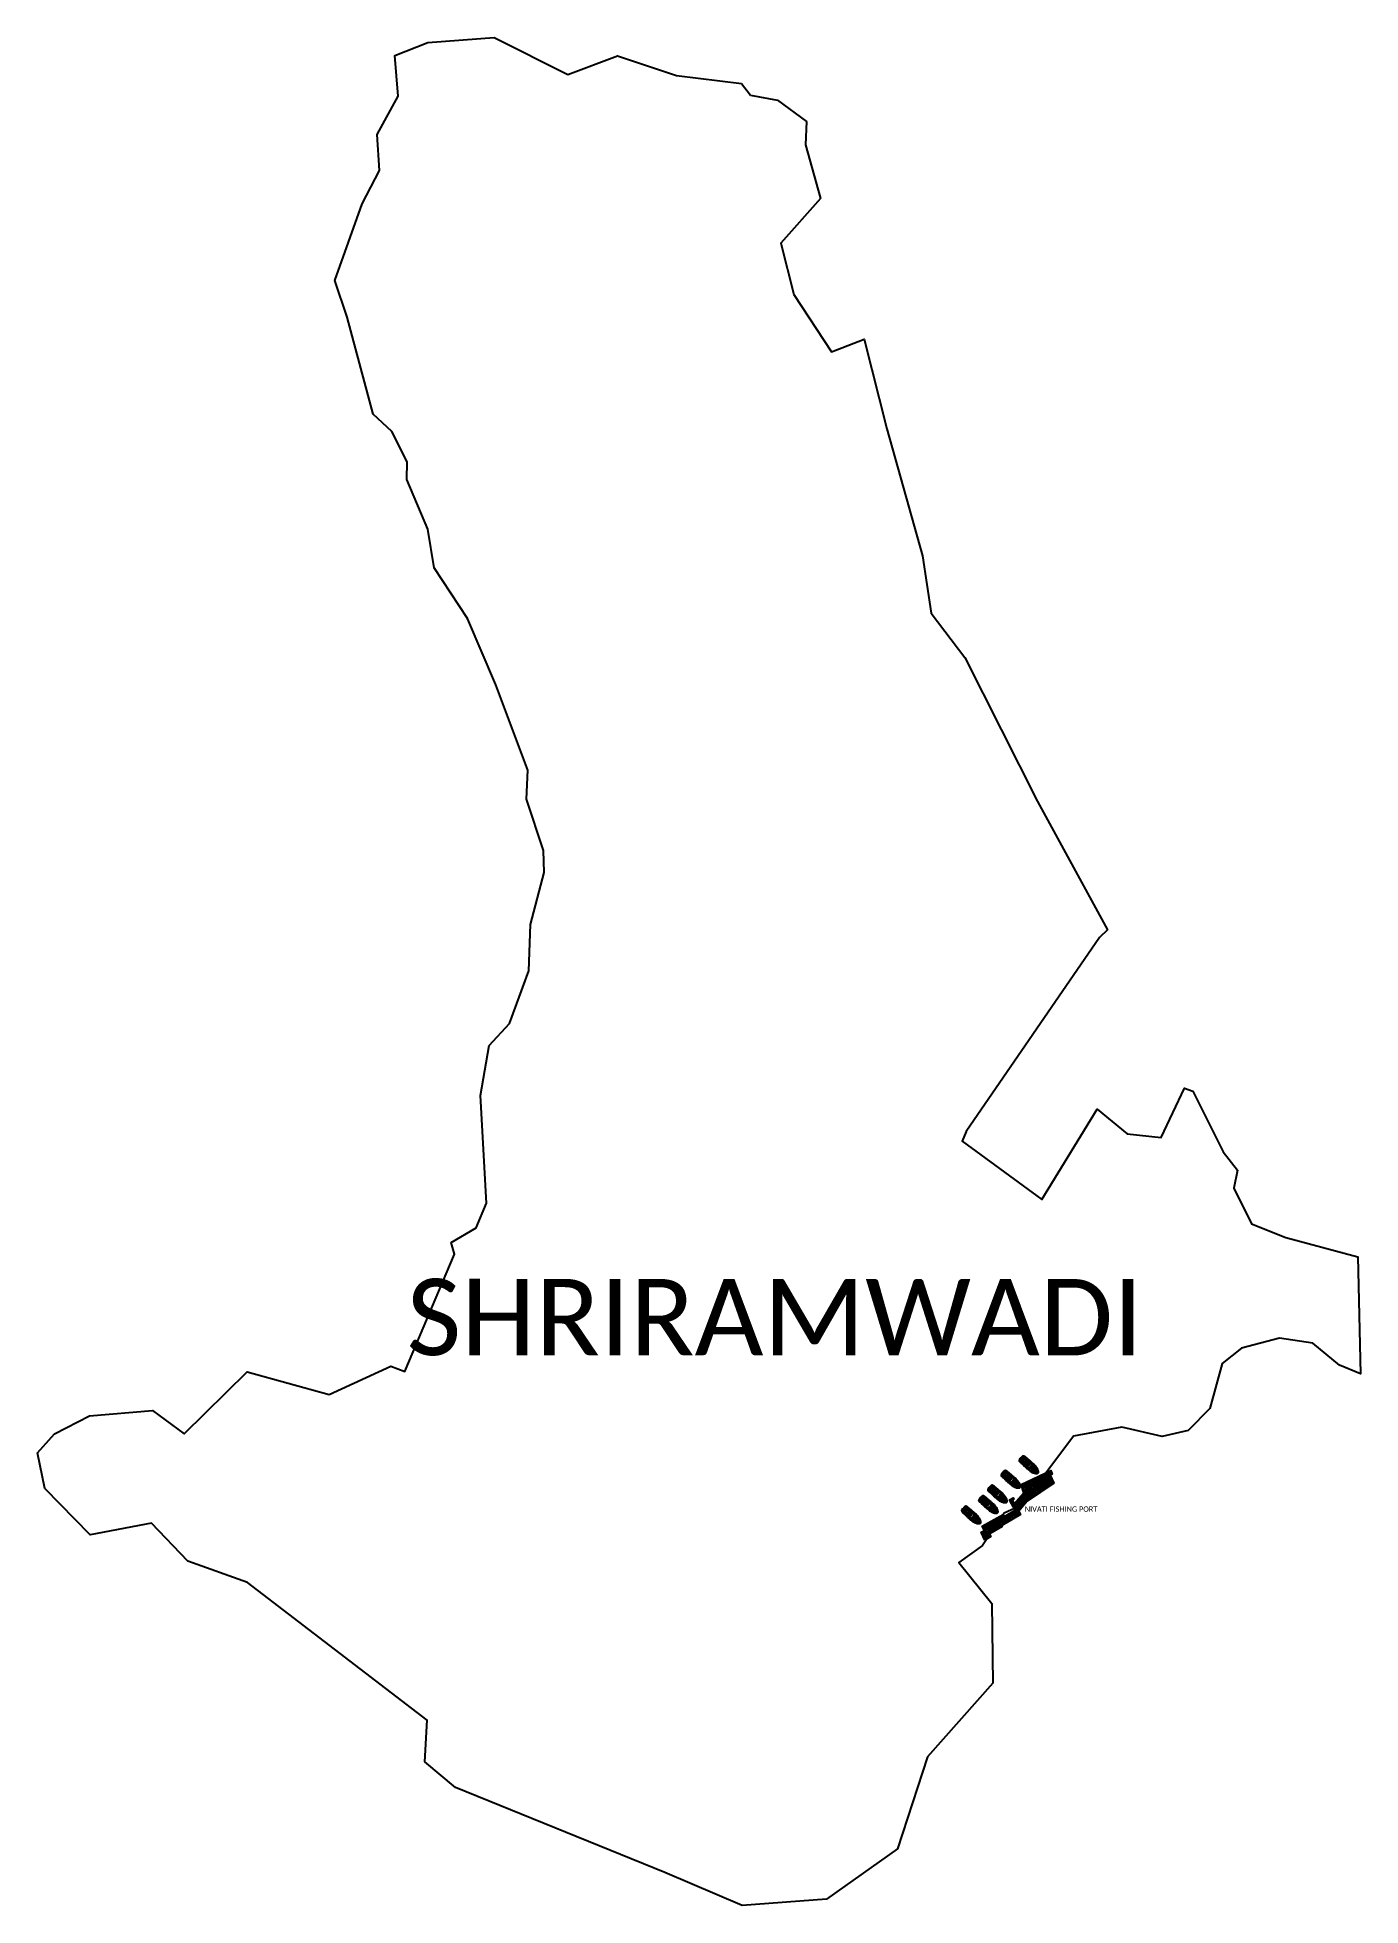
# Model space of a CAD drawing. Header units: metres. Extents: x 341425 to 343917, y 1761979 to 1765495.
import ezdxf

# ---------------------------------------------------------------- set-up
doc = ezdxf.new("R2010")
doc.units = ezdxf.units.M
for name, color, linetype in [('BOAT', 30, 'Continuous'), ('PORT', 5, 'Continuous'), ('PORT TEXT', 7, 'Continuous'), ('village', 3, 'Continuous'), ('VILLAGE NAME', 250, 'Continuous')]:
    doc.layers.add(name, color=color, linetype=linetype)
doc.styles.get("Standard").update_dxf_attribs({"font": 'calibri.ttf'})

# ---------------------------------------------------------------- blocks, each defined once
blk = doc.blocks.new('3')
for p, q in [((15259, 11285), (14484, 11285)), ((15259, 11192), (14484, 11192)), ((14615, 10476), (15123, 10528)), ((14686, 10050), (15190, 10197)), ((15968, 14277), (15461, 14277)), ((15968, 14767), (15462, 14767)), ((15968, 15258), (15484, 15258)), ((15968, 15258), (16453, 15258)), ((15968, 14767), (16474, 14767)), ((15968, 14277), (16475, 14277)), ((16111, 11240), (16111, 11048)), ((16111, 11048), (16516, 11165)), ((16111, 11048), (16509, 11048)), ((16707, 11116), (16547, 11058)), ((16716, 11090), (16575, 11038)), ((16600, 11048), (16882, 11048)), ((16709, 10005), (16709, 10459)), ((16767, 11090), (16913, 11037)), ((16776, 11116), (16940, 11056)), ((16949, 11180), (17451, 11048)), ((16973, 11048), (17451, 11048)), ((14565, 8385), (15056, 8357)), ((14685, 6707), (14679, 6695)), ((14966, 7645), (15271, 8006)), ((15658, 7614), (15968, 7614)), ((15665, 7521), (15968, 7521)), ((16200, 7614), (15968, 7614)), ((16200, 7521), (15968, 7521)), ((16160, 9828), (17451, 9828)), ((16498, 9195), (16786, 9687)), ((16554, 7976), (16809, 7478)), ((16732, 9000), (17261, 9307)), ((16782, 8178), (17280, 7902)), ((16846, 8619), (17397, 8623)), ((17251, 6707), (17257, 6695))]:
    blk.add_line(p, q)
for points in [[(15968, 6127, -0.0173595), (14838, 6154, -0.1263403), (14305, 6306, -0.1728985), (14037, 6993, -0.0138842), (14014, 7606, -0.008973), (13973, 8482, -0.01509), (13946, 9483, 0.0022446), (13935, 11027, -0.0033421), (13932, 12742, -0.0169845), (13966, 13889, -0.0245459), (14062, 14750, -0.0679415), (14312, 15833, -0.0339485), (14615, 16539, -0.0220014), (14950, 17169, -0.0428716), (15373, 17727, -0.0595144), (15677, 17994, -0.0463644), (15850, 18096, -0.104882), (15968, 18127, -0.104882)], [(14099, 8543, 0.0064247), (14087, 9488, 0.0022175), (14076, 11029, -0.003368), (14066, 12757, -0.0246325), (14085, 13845, -0.0150373), (14174, 14559, -0.0254387), (14242, 14955, -0.0138434), (14434, 15768, -0.0402664), (14734, 16491, -0.0167294), (15107, 17121, -0.0297388), (15584, 17694, 0.0152497), (15841, 17933, -0.1323888), (15895, 17967, -0.0284417), (15920, 17975, -0.0284417)], [(14113, 8543, 0.0064236), (14100, 9488, 0.0022173), (14090, 11029, -0.0033685), (14080, 12757, -0.0246334), (14099, 13844, -0.0150384), (14188, 14557, -0.0254613), (14256, 14952, -0.0138393), (14448, 15764, -0.0402377), (14746, 16485, -0.0167146), (15118, 17113, -0.0296929), (15593, 17684, 0.0152343), (15851, 17923, -0.1340359), (15900, 17954, -0.0248791), (15920, 17960, -0.0248791)], [(14259, 13906), (14240, 13499), (14230, 13027), (14235, 12258), (14235, 11203), (14254, 9510, -0.0026015), (14274, 8591, 0.004411), (14291, 7810, 0.0130085), (14327, 7273, 0.1133962), (14429, 6986, 0.1460048), (14570, 6865, 1.5952193)], [(14273, 13905), (14254, 13498), (14244, 13027), (14249, 12258), (14249, 11203), (14268, 9511, -0.0026013), (14288, 8592, 0.0044108), (14305, 7810, 0.0130029), (14341, 7275, 0.1133374), (14441, 6994, 0.1448206), (14573, 6879, 0.1389874)], [(14287, 13905), (14267, 13498), (14258, 13027), (14263, 12258), (14263, 11203), (14282, 9511, -0.0026011), (14302, 8592, 0.0044105), (14319, 7811, 0.0129972), (14355, 7276, 0.1132762), (14453, 7001, 0.142458), (14576, 6893, 0.142458)], [(14259, 13906, -0.0315957), (14324, 14539, -0.0049282), (14403, 14955, -0.0284396), (14598, 15666, -0.0428747), (14892, 16347, -0.0353475), (15257, 16991, -0.0240925), (15665, 17545, -0.0798371), (15920, 17811)], [(14273, 13906, -0.031592), (14338, 14536, -0.0049261), (14416, 14952, -0.0284363), (14611, 15661, -0.0428955), (14905, 16341, -0.0353632), (15268, 16984, -0.0241114), (15676, 17537, -0.0776575), (15920, 17794, -0.0776575)], [(14314, 13903), (14295, 13497), (14285, 13026), (14290, 12259), (14290, 11203), (14310, 9511, -0.0026006), (14330, 8592, 0.0044099), (14346, 7812, 0.002867), (14352, 7694, 0.002867)], [(14287, 13905, -0.0315883), (14351, 14534, -0.004924), (14430, 14949, -0.0284329), (14624, 15657, -0.0429166), (14917, 16334, -0.0353794), (15280, 16976, -0.0241302), (15687, 17529, -0.075408), (15920, 17776, -0.075408)], [(14314, 13904, -0.0315809), (14379, 14529, -0.0049198), (14457, 14944, -0.0284262), (14650, 15648, -0.0429591), (14942, 16322, -0.0354114), (15303, 16961, -0.0288289), (15644, 17425, -0.0923361), (15920, 17647, -0.0803279)], [(15703, 7337), (15453, 7337, -0.2027224), (14593, 7704, -0.1787681), (14419, 8123, 0.0100277), (14401, 8982, -0.0053564), (14389, 10399, -0.0166054), (14407, 11545, 0.0189213), (14421, 12735, -0.9258732), (14467, 12742, -0.0412022), (14487, 12530, -0.0244615), (14489, 11848, 0.0128878), (14496, 10534, -0.0193586), (14481, 9766, 0.0023754), (14464, 8876, -0.0063862), (14468, 8310, -0.0136557), (14465, 8083, -0.8627057), (14422, 8078, 0.6480891)], [(14436, 8081, -0.0164878), (14433, 8123, 0.0100227), (14415, 8982, -0.0053564), (14403, 10399, -0.0166073), (14421, 11545, 0.0189212), (14435, 12735, 0.0114302), (14435, 12736, -0.9132826), (14454, 12739, -0.0411744), (14474, 12530, -0.0244777), (14475, 11849, 0.0128888), (14483, 10534, -0.0193623), (14468, 9766, 0.0023766), (14450, 8876, -0.0063905), (14454, 8310, -0.0136639), (14452, 8084, 0.0007008), (14452, 8084, -0.8199757), (14436, 8081, -0.8199757)], [(15968, 11837, 0.0336875), (15117, 11708, 0.0518794), (14484, 11431, 1.92312)], [(15968, 13072, 0.0964027), (15128, 12858, 0.0405382), (14488, 12513, 1.92312)], [(15309, 13138), (15309, 13746, 0.4830629), (14927, 13449, 0.5002399), (15309, 13138, 0.4184236)], [(15510, 16937), (15621, 16929, 0.3822208), (15724, 16994), (15807, 17415, 0.7865441), (15746, 17463), (15428, 17125, 0.616464), (15510, 16937, 3.8449075)], [(15890, 11827), (15890, 11428, 0.4629247), (16111, 11240), (16433, 11260)], [(15890, 11428), (15890, 11255, 0.5457371), (16111, 11112, 0.2829046)], [(15890, 11255), (15890, 11192, 0.5168392), (16111, 11048, 0.2829046)], [(15968, 6127, 0.0173595), (17099, 6154, 0.1263403), (17632, 6306, 0.1728985), (17899, 6993, 0.0138842), (17922, 7606, 0.008973), (17963, 8482, 0.01509), (17990, 9483, -0.0022446), (18001, 11027, 0.0033421), (18004, 12742, 0.0169845), (17970, 13889, 0.0245459), (17874, 14750, 0.0679415), (17624, 15833, 0.0339485), (17321, 16539, 0.0220014), (16986, 17169, 0.0428716), (16563, 17727, 0.0595144), (16259, 17994, 0.0463644), (16086, 18096, 0.104882), (15968, 18127, 0.104882)], [(15968, 13072, -0.0964027), (16808, 12858, -0.0405382), (17448, 12513, -1.92312)], [(15968, 11837, -0.0336875), (16819, 11708, -0.0518794), (17452, 11431, -1.92312)], [(16029, 9960, -0.1640086), (15991, 10360, -0.4075591), (16120, 10414, 0.2046602), (16640, 10437, -0.2865695), (16778, 10441, 0.1987589), (17315, 10404, -0.4514797), (17447, 10380, -1.4639709)], [(16017, 9822, -0.2912689), (16031, 9962, -0.2998669), (16120, 9974, 0.2734776), (16640, 9983, -0.2865695), (16778, 9987, 0.1987589), (17315, 9951, -0.4514797), (17447, 9926, -1.4639709)], [(17837, 8543, -0.0064247), (17850, 9488, -0.0022175), (17860, 11029, 0.003368), (17870, 12757, 0.0246325), (17851, 13845, 0.0150373), (17762, 14559, 0.0254387), (17694, 14955, 0.0138434), (17502, 15768, 0.0402664), (17202, 16491, 0.0167294), (16829, 17121, 0.0297388), (16352, 17694, -0.0152497), (16095, 17933, 0.1323888), (16041, 17967, 0.0284417), (16016, 17975, 0.0284417)], [(17823, 8543, -0.0064236), (17836, 9488, -0.0022173), (17846, 11029, 0.0033685), (17856, 12757, 0.0246334), (17837, 13844, 0.0150384), (17748, 14557, 0.0254613), (17680, 14952, 0.0138393), (17489, 15764, 0.0402377), (17190, 16485, 0.0167146), (16818, 17113, 0.0296929), (16343, 17684, -0.0152343), (16085, 17923, 0.1340359), (16037, 17954, 0.0248791), (16016, 17960, 0.0248791)], [(17677, 13906, 0.0315957), (17612, 14539, 0.0049282), (17534, 14955, 0.0284396), (17338, 15666, 0.0428747), (17044, 16347, 0.0353475), (16679, 16991, 0.0240925), (16271, 17545, 0.0798371), (16016, 17811)], [(17663, 13906, 0.031592), (17598, 14536, 0.0049261), (17520, 14952, 0.0284363), (17325, 15661, 0.0428955), (17032, 16341, 0.0353632), (16668, 16984, 0.0241114), (16260, 17537, 0.0776575), (16016, 17794, 0.0776575)], [(17649, 13905, 0.0315883), (17585, 14534, 0.004924), (17507, 14949, 0.0284329), (17312, 15657, 0.0429166), (17019, 16334, 0.0353794), (16656, 16976, 0.0241302), (16249, 17529, 0.075408), (16016, 17776, 0.075408)], [(17622, 13904, 0.0315809), (17558, 14529, 0.0049198), (17480, 14944, 0.0284262), (17286, 15648, 0.0429591), (16995, 16322, 0.0354114), (16633, 16961, 0.0288289), (16292, 17425, 0.0923361), (16016, 17647, 0.0803279)], [(16426, 16937), (16315, 16929, -0.3822208), (16212, 16994), (16129, 17415, -0.7865441), (16190, 17463), (16508, 17125, -0.616464), (16426, 16937, -3.8449075)], [(16209, 7337), (16484, 7337, 0.2027224), (17343, 7704, 0.1787681), (17517, 8123, -0.0100277), (17535, 8982, 0.0053564), (17547, 10399, 0.0166054), (17529, 11545, -0.0189213), (17515, 12735, 0.9258732), (17469, 12742, 0.0412022), (17449, 12530, 0.0244615), (17448, 11848, -0.0128878), (17440, 10534, 0.0193586), (17455, 9766, -0.0023754), (17473, 8876, 0.0063862), (17468, 8310, 0.0136557), (17471, 8083, 0.8627057), (17514, 8078, -0.6480891)], [(16627, 13138), (16627, 13746, -0.4830629), (17009, 13449, -0.5002399), (16627, 13138, -0.4184236)], [(17649, 13905), (17669, 13498), (17679, 13027), (17674, 12258), (17674, 11203), (17654, 9511, 0.0026011), (17634, 8592, -0.0044105), (17618, 7811, -0.0129972), (17581, 7276, -0.1132762), (17484, 7001, -0.142458), (17360, 6893, -0.142458)], [(17663, 13905), (17683, 13498), (17692, 13027), (17687, 12258), (17687, 11203), (17668, 9511, 0.0026013), (17648, 8592, -0.0044108), (17631, 7810, -0.0130029), (17595, 7275, -0.1133374), (17495, 6994, -0.1448206), (17363, 6879, -0.1389874)], [(17677, 13906), (17696, 13499), (17706, 13027), (17701, 12258), (17701, 11203), (17682, 9510, 0.0026015), (17662, 8591, -0.004411), (17645, 7810, -0.0130085), (17609, 7273, -0.1133962), (17507, 6986, -0.1460048), (17366, 6865, -1.5952193)], [(17500, 8081, 0.0164878), (17503, 8123, -0.0100227), (17522, 8982, 0.0053564), (17533, 10399, 0.0166073), (17516, 11545, -0.0189212), (17501, 12735, -0.0114302), (17501, 12736, 0.9132826), (17482, 12739, 0.0411744), (17463, 12530, 0.0244777), (17461, 11849, -0.0128888), (17454, 10534, 0.0193623), (17469, 9766, -0.0023766), (17486, 8876, 0.0063905), (17482, 8310, 0.0136639), (17485, 8084, -0.0007008), (17485, 8084, 0.8199757), (17500, 8081, 0.8199757)], [(17622, 13903), (17641, 13497), (17651, 13026), (17646, 12259), (17646, 11203), (17627, 9511, 0.0026006), (17606, 8592, -0.0044099), (17590, 7812, -0.002867), (17584, 7694, -0.002867)], [(14623, 6459, -0.1643933), (14408, 6486, -0.1886842), (14159, 6722, -0.1075801), (14019, 7335)], [(14099, 8543, -0.0029416), (14109, 7856, 0.0020134), (14118, 7419, 0.1304424), (14196, 7108, 0.261246), (14560, 6796, 0.2091974)], [(14113, 8543, -0.0029414), (14123, 7857, 0.0020144), (14132, 7419, 0.1309924), (14209, 7113, 0.2618322), (14563, 6810, 0.2618322)], [(15148, 7123, -0.0433335), (14832, 7204, -0.18333), (14416, 7523, -0.1239848), (14329, 7900, 0.0153773), (14309, 8173)], [(15145, 7110, -0.043195), (14828, 7191, -0.1834147), (14404, 7516, -0.0945114), (14319, 7806)], [(16017, 9822), (15456, 9822, 0.1583223), (15267, 9218, -0.4176758), (15128, 9062), (14467, 9062)], [(14478, 9640), (15066, 9640, -0.4060884), (15274, 9347)], [(16209, 7337), (16201, 7447), (16199, 7780, -0.4480431), (16355, 7939, 0.0255607), (16524, 7967, 0.1567601), (16694, 8068, 0.1442879), (16785, 8185, 0.0794269), (16845, 8458, 0.0541789), (16830, 8771, 0.127294), (16729, 9003, -0.0251947), (16615, 9133, 0.1126559), (16496, 9195, 0.0616523), (16330, 9221, -0.2222783), (16204, 9276, -0.0491085), (16118, 9377, -0.0999703), (16052, 9503, -0.0459923), (16023, 9712), (16017, 9822)], [(16789, 7123, 0.0433335), (17104, 7204, 0.18333), (17520, 7523, 0.1239848), (17607, 7900, -0.0153773), (17627, 8173)], [(16792, 7110, 0.043195), (17108, 7191, 0.1834147), (17532, 7516, 0.0945114), (17617, 7806)], [(17313, 6459, 0.1643933), (17529, 6486, 0.1886842), (17777, 6722, 0.1075801), (17917, 7335)], [(17823, 8543, 0.0029414), (17813, 7857, -0.0020144), (17804, 7419, -0.1309924), (17728, 7113, -0.2618322), (17373, 6810, -0.2618322)], [(17837, 8543, 0.0029416), (17827, 7856, -0.0020134), (17818, 7419, -0.1304424), (17740, 7108, -0.261246), (17376, 6796, -0.2091974)]]:
    blk.add_lwpolyline(points, format="xyb")
for points in [[(14061, 13154), (14037, 13154), (14037, 12891), (14063, 12891)], [(14076, 12891), (14095, 12891), (14095, 13154), (14075, 13154)], [(14515, 11449), (14515, 11377), (15160, 11377), (15160, 11717)], [(15890, 11192), (15259, 11192), (15259, 11737)], [(15890, 11285), (15259, 11285)], [(15920, 17243), (15920, 18087)], [(15920, 18087), (15920, 17236)], [(16016, 18087), (16016, 17236)], [(16016, 17243), (16016, 18087)], [(17067, 11264), (17452, 11259)], [(17860, 12891), (17842, 12891), (17842, 13154), (17862, 13154)], [(17875, 13154), (17899, 13154), (17899, 12891), (17874, 12891)], [(14086, 9609), (14068, 9609), (14068, 9357), (14090, 9357)], [(14111, 7762), (14086, 7762), (14086, 7507), (14116, 7507)], [(14104, 9357), (14117, 9357), (14117, 9609), (14100, 9609)], [(14130, 7507), (14139, 7507), (14139, 7762), (14125, 7762)], [(17806, 7507), (17797, 7507), (17797, 7762), (17812, 7762)], [(17833, 9357), (17819, 9357), (17819, 9609), (17836, 9609)], [(17825, 7762), (17850, 7762), (17850, 7507), (17820, 7507)], [(17850, 9609), (17868, 9609), (17868, 9357), (17846, 9357)]]:
    blk.add_lwpolyline(points)
for points in [[(15282, 13161), (15282, 13724, 0.460147), (14955, 13448, 0.4770604)], [(15512, 16972), (15626, 16964, 0.3830689), (15690, 17002), (15774, 17428, 0.8536356), (15769, 17437), (15454, 17102, 0.6135269)], [(16424, 16972), (16311, 16964, -0.3830689), (16246, 17002), (16162, 17428, -0.8536356), (16167, 17437), (16482, 17102, -0.6135269)], [(16654, 13161), (16654, 13724, -0.460147), (16981, 13448, -0.4770604)], [(16942, 9799, 0.9177055), (16944, 9656, -0.209704), (17282, 9330, 0.850912), (17403, 9348), (17403, 9679, 0.435659), (17310, 9777)]]:
    blk.add_lwpolyline(points, format="xyb", close=True)
for points in [[(14753, 9417), (14668, 9620), (14885, 9592)], [(14753, 9310), (14668, 9108), (14885, 9136)], [(15542, 6884), (15602, 7202), (15175, 7247), (15104, 6927)], [(15531, 6898), (15586, 7190), (15186, 7232), (15121, 6939)], [(15751, 6190), (15751, 6747), (16185, 6747), (16185, 6190)], [(16394, 6884), (16334, 7202), (16761, 7247), (16832, 6927)], [(16405, 6898), (16351, 7190), (16751, 7232), (16815, 6939)]]:
    blk.add_lwpolyline(points, close=True)
for centre, radius in [((15572, 17779), 56.4), ((15968, 16104), 341), ((15968, 16104), 341), ((15968, 16104), 314), ((15968, 16104), 314), ((15730, 17935), 62.8), ((15955, 17042), 139), ((15874, 13634), 55), ((15982, 17042), 139), ((16063, 13634), 55), ((16206, 17935), 62.8), ((16365, 17779), 56.4), ((14772, 6883), 196), ((14772, 6883), 182), ((14851, 9364), 29.4), ((16957, 9728), 54.8), ((17164, 6883), 196), ((17164, 6883), 182), ((17179, 9578), 35.5), ((17302, 9689), 54.8), ((17339, 9377), 54.8)]:
    blk.add_circle(centre, radius)
for centre, radius, start, end in [((14070, 12461), 42.7, 95.030101, 265.129218), ((14085, 13775), 42.7, 91.319562, 261.726148), ((14070, 12461), 42.7, 283.789395, 76.369925), ((14085, 13775), 42.7, 280.385039, 72.660671), ((14404, 15632), 42.7, 81.615848, 249.711519), ((14404, 15632), 42.7, 268.346577, 62.98079), ((15081, 17062), 42.7, 70.230426, 225.372477), ((15081, 17062), 42.7, 244.010243, 51.59266), ((15568, 15839), 36.3, 29.194606, 175.662347), ((15956, 16061), 410, 209.939229, 271.740348), ((19250, 16002), 3624, 163.327383, 178.398193), ((15916, 13389), 521, 84.273519, 120.875859), ((15910, 13368), 414, 81.288457, 129.038211), ((15910, 13368), 386, 81.288457, 132.495579), ((15955, 17042), 204, 99.883974, 72.333528), ((15982, 17042), 204, 107.666472, 80.116026), ((15968, 18020), 82.1, 53.907357, 126.092643), ((15968, 18020), 82.1, 53.907357, 126.092643), ((16027, 13368), 414, 50.961789, 98.711543), ((15981, 16061), 410, 268.259652, 330.060771), ((16020, 13389), 521, 59.124141, 95.726481), ((16027, 13368), 386, 47.504421, 98.711543), ((16458, 10167), 404, 143.200021, 207.404179), ((12687, 16002), 3624, 1.601807, 16.672617), ((16368, 15839), 36.3, 4.337653, 150.805394), ((16746, 11816), 638, 240.624974, 253.975988), ((16746, 11816), 638, 259.949112, 264.189023), ((16902, 11220), 223, 176.115439, 176.384749), ((16902, 11220), 223, 185.602521, 211.595384), ((16742, 11222), 62.3, 10.802299, 169.147864), ((16741, 11103), 29.9, 180, 0), ((16581, 11220), 223, 328.404616, 356.044702), ((16746, 11816), 638, 274.90249, 281.24181), ((16581, 11220), 223, 3.615251, 3.884561), ((16856, 17062), 42.7, 128.40734, 295.989757), ((16856, 17062), 42.7, 314.627523, 109.769574), ((16746, 11816), 638, 285.434198, 300.190005), ((16960, 10167), 404, 326.624449, 34.771942), ((17533, 15632), 42.7, 117.01921, 271.653423), ((17533, 15632), 42.7, 290.288481, 98.384152), ((17852, 13775), 42.7, 107.339329, 259.614961), ((17857, 11177), 42.7, 101.222005, 257.471133), ((17866, 12461), 42.7, 103.630075, 256.210605), ((17852, 13775), 42.7, 278.273852, 88.680438), ((17857, 11177), 42.7, 276.095335, 82.597802), ((17866, 12461), 42.7, 274.870782, 84.969899), ((15190, 6739), 633, 165.995667, 206.331282), ((14111, 9364), 562, 327.468559, 29.356036), ((15233, 6626), 633, 172.125378, 195.357911), ((14772, 6883), 238, 225.772587, 10.674187), ((14772, 6883), 210, 243.724304, 10.674187), ((18206, 8564), 2009, 160.899518, 198.3721), ((17164, 6883), 238, 169.325813, 314.227413), ((17164, 6883), 210, 169.325813, 296.275696), ((16746, 6739), 633, 333.668718, 14.004333), ((16703, 6626), 633, 344.642089, 7.874622)]:
    blk.add_arc(centre, radius, start, end)
for start_param, end_param in [(0.8300122, 1.5768462), (4.712389, 5.2323421)]:
    blk.add_ellipse((16750, 11264), major_axis=(0, 745), ratio=0.4253193, start_param=start_param, end_param=end_param)
for centre, major_axis, ratio in [((16741, 11103), (254, 0), 0.5330921), ((15045, 9368), (9, 195), 0.7581166)]:
    blk.add_ellipse(centre, major_axis=major_axis, ratio=ratio)
for points in [[(15046, 11077), (15099, 11081), (15166, 11095), (15162, 11159), (15052, 11172), (14839, 11120), (14632, 10955), (14528, 10686), (14498, 10423), (14541, 10108), (14677, 9833), (14836, 9713), (15089, 9658), (15202, 9664), (15248, 9693), (15224, 9747), (15165, 9753), (14962, 9778), (14826, 9849), (14723, 9975), (14661, 10121), (14625, 10316), (14616, 10504), (14645, 10676), (14703, 10848), (14826, 10978), (14985, 11065), (15046, 11077)], [(15242, 9728), (15284, 9784), (15301, 9859), (15256, 9987), (15219, 10089), (15176, 10257), (15125, 10513), (15113, 10650), (15108, 10792), (15116, 10904), (15133, 11003), (15134, 11082)], [(16209, 7337), (16522, 7376), (16865, 7508), (17113, 7684), (17315, 7972), (17390, 8261), (17396, 8665), (17355, 9089), (17199, 9393), (16901, 9625), (16608, 9762), (16270, 9827), (16017, 9822)], [(15136, 8973), (15186, 8923), (15176, 8825), (15107, 8721), (15061, 8595), (15050, 8401), (15082, 8264), (15183, 8106), (15276, 8002), (15438, 7944), (15553, 7941), (15632, 7930), (15661, 7872), (15664, 7739), (15672, 7484), (15681, 7356), (15539, 7346), (15273, 7387), (15079, 7462), (14874, 7581), (14702, 7758), (14590, 7948), (14518, 8142), (14475, 8343), (14471, 8559), (14511, 8775), (14572, 8883), (14659, 8974), (14821, 9056), (14930, 9062), (15065, 9062), (15139, 9040), (15136, 8973), (15072, 8963), (14926, 8967), (14800, 8947), (14687, 8877), (14611, 8786), (14574, 8652), (14564, 8398), (14608, 8189), (14676, 8002), (14755, 7851), (14833, 7757), (14949, 7656), (15107, 7567), (15233, 7520), (15384, 7487), (15510, 7473), (15599, 7466), (15666, 7458), (15685, 7420)], [(14949, 6725), (14889, 6660), (14751, 6592), (14670, 6567), (14631, 6512), (14623, 6459)], [(15968, 6876), (15852, 6882), (15776, 6899), (15676, 6923), (15593, 6891), (15412, 6853), (15219, 6882), (15120, 6923), (15057, 6932), (14965, 6919)], [(15703, 7337), (15662, 7244), (15622, 7119), (15577, 6884)], [(15968, 6876), (16084, 6882), (16160, 6899), (16260, 6923), (16343, 6891), (16524, 6853), (16718, 6882), (16816, 6923), (16880, 6932), (16971, 6919)], [(16209, 7337), (16274, 7244), (16314, 7119), (16359, 6884)], [(16987, 6725), (17047, 6660), (17185, 6592), (17266, 6567), (17305, 6512), (17313, 6459)]]:
    blk.add_spline(points, degree=3)
for points, knots in [([(15968, 13487), (15732, 13507), (15484, 13592), (15248, 14016), (15219, 14267), (15199, 14975), (15273, 15428), (15346, 16250), (15392, 16600), (15444, 16963)], [0, 0, 0, 0, 0.0462196, 0.0462196, 0.09243919, 0.09243919, 0.19473251, 0.19473251, 0.27090841, 0.27090841, 0.27090841, 0.27090841]), ([(15969, 13501), (15726, 13521), (15478, 13616), (15250, 14057), (15229, 14313), (15218, 15025), (15289, 15480), (15364, 16281), (15407, 16611), (15456, 16954)], [0, 0, 0, 0, 0.0480884, 0.0480884, 0.09617679, 0.09617679, 0.19853767, 0.19853767, 0.2704106, 0.2704106, 0.2704106, 0.2704106]), ([(15649, 13652), (15601, 13675), (15412, 13793), (15236, 14361), (15332, 15175), (15389, 16086), (15474, 16690), (15509, 16937)], [0.02340441, 0.02340441, 0.02340441, 0.02340441, 0.03509423, 0.07391115, 0.13825098, 0.21657134, 0.27090841, 0.27090841, 0.27090841, 0.27090841]), ([(15973, 13542), (15725, 13563), (15488, 13664), (15279, 14119), (15266, 14382), (15267, 15105), (15336, 15571), (15414, 16347), (15454, 16644), (15496, 16939)], [0, 0, 0, 0, 0.0508337, 0.0508337, 0.1016674, 0.1016674, 0.20603281, 0.20603281, 0.27090841, 0.27090841, 0.27090841, 0.27090841]), ([(15649, 13689), (15563, 13734), (15491, 13794), (15341, 14062), (15312, 14307), (15306, 14741), (15331, 14954), (15389, 15603), (15418, 16042), (15493, 16627), (15515, 16780), (15537, 16933)], [0.02482538, 0.02482538, 0.02482538, 0.02482538, 0.0474598, 0.0474598, 0.0949196, 0.0949196, 0.1423794, 0.1423794, 0.23729899, 0.23729899, 0.27090841, 0.27090841, 0.27090841, 0.27090841]), ([(15649, 13836), (15408, 13994), (15463, 14437), (15459, 14880), (15499, 15460), (15532, 15842)], [0.03136606, 0.03136606, 0.03136606, 0.03136606, 0.10847437, 0.10847437, 0.19207292, 0.19207292, 0.19207292, 0.19207292]), ([(15963, 13542), (16212, 13563), (16448, 13664), (16658, 14119), (16670, 14382), (16669, 15105), (16600, 15571), (16522, 16347), (16482, 16644), (16441, 16939)], [0, 0, 0, 0, 0.0508337, 0.0508337, 0.1016674, 0.1016674, 0.20603281, 0.20603281, 0.27090841, 0.27090841, 0.27090841, 0.27090841]), ([(15967, 13501), (16210, 13521), (16458, 13616), (16686, 14057), (16707, 14313), (16718, 15025), (16647, 15480), (16572, 16281), (16529, 16611), (16480, 16954)], [0, 0, 0, 0, 0.0480884, 0.0480884, 0.09617679, 0.09617679, 0.19853767, 0.19853767, 0.2704106, 0.2704106, 0.2704106, 0.2704106]), ([(15968, 13487), (16204, 13507), (16453, 13592), (16688, 14016), (16717, 14267), (16737, 14975), (16664, 15428), (16591, 16250), (16544, 16600), (16493, 16963)], [0, 0, 0, 0, 0.0462196, 0.0462196, 0.09243919, 0.09243919, 0.19473251, 0.19473251, 0.27090841, 0.27090841, 0.27090841, 0.27090841]), ([(16287, 13652), (16335, 13675), (16525, 13793), (16700, 14361), (16604, 15175), (16547, 16086), (16462, 16690), (16427, 16937)], [0.02340441, 0.02340441, 0.02340441, 0.02340441, 0.03509423, 0.07391115, 0.13825098, 0.21657134, 0.27090841, 0.27090841, 0.27090841, 0.27090841]), ([(16287, 13689), (16373, 13734), (16445, 13794), (16596, 14062), (16624, 14307), (16630, 14741), (16605, 14954), (16547, 15603), (16518, 16042), (16443, 16627), (16421, 16780), (16400, 16933)], [0.02482538, 0.02482538, 0.02482538, 0.02482538, 0.0474598, 0.0474598, 0.0949196, 0.0949196, 0.1423794, 0.1423794, 0.23729899, 0.23729899, 0.27090841, 0.27090841, 0.27090841, 0.27090841]), ([(16287, 13836), (16528, 13994), (16473, 14437), (16478, 14880), (16438, 15460), (16404, 15842)], [0.03136606, 0.03136606, 0.03136606, 0.03136606, 0.10847437, 0.10847437, 0.19207292, 0.19207292, 0.19207292, 0.19207292]), ([(16967, 11103), (16967, 11131), (16932, 11170), (16732, 11234), (16533, 11172), (16501, 11059), (16647, 10979), (16901, 11012), (16967, 11066), (16967, 11103)], [0, 0, 0, 0, 1.0314508, 1.0314508, 2.9924553, 2.9924553, 4.9534598, 4.9534598, 6.2831853, 6.2831853, 6.2831853, 6.2831853]), ([(15052, 9535), (14987, 9538), (14916, 9443), (14934, 9243), (15011, 9180), (15140, 9235), (15185, 9361), (15132, 9502), (15091, 9534), (15052, 9535)], [0, 0, 0, 0, 1.7432734, 1.7432734, 3.4865468, 3.4865468, 5.2298202, 5.2298202, 6.2831853, 6.2831853, 6.2831853, 6.2831853]), ([(15968, 7083), (15929, 7084), (15864, 7085), (15768, 7105), (15689, 7142), (15639, 7120), (15620, 7111)], [0, 0, 0, 0, 0.008409254, 0.014054591, 0.021480758, 0.025832557, 0.025832557, 0.025832557, 0.025832557]), ([(15968, 7083), (16007, 7084), (16072, 7085), (16168, 7105), (16247, 7142), (16297, 7120), (16316, 7111)], [0, 0, 0, 0, 0.008409254, 0.014054591, 0.021480758, 0.025832557, 0.025832557, 0.025832557, 0.025832557]), ([(16201, 7447), (16516, 7472), (16799, 7555), (17218, 7923), (17295, 8203), (17283, 8817), (17280, 9139), (16921, 9535), (16618, 9678), (16234, 9723), (16133, 9718), (16023, 9712)], [0, 0, 0, 0, 0.06841019, 0.06841019, 0.13682037, 0.13682037, 0.20523056, 0.20523056, 0.27364074, 0.27364074, 0.29746041, 0.29746041, 0.29746041, 0.29746041])]:
    blk.add_open_spline(points, degree=3, knots=knots)
for points in [[(16384, 11788), (16361, 11630), (16361, 11448), (16406, 11260)], [(17133, 11590), (17134, 11485), (17123, 11373), (17096, 11260)]]:
    blk.add_open_spline(points, degree=3)

msp = doc.modelspace()

# ---------------------------------------------------------------- hatches: boundary and pattern name
at = {"layer": 'PORT'}
h = msp.add_hatch(dxfattribs=at)
h.set_pattern_fill('ANSI37', color=256)
h.paths.add_polyline_path([(343339, 1762773.8), (343332.2, 1762789.2), (343335.8, 1762790.8), (343333.1, 1762797.7), (343277.7, 1762771.7), (343282.6, 1762756.1), (343264.6, 1762735.3), (343260.6, 1762742.2), (343263.5, 1762743.8), (343262.3, 1762746.6), (343255.8, 1762742.7), (343266.1, 1762723.5), (343245.9, 1762711.4), (343243.9, 1762715), (343204.2, 1762693.3), (343208.4, 1762684.9), (343202, 1762681.7), (343209.2, 1762667.1), (343220.4, 1762673.4), (343217.6, 1762678.6), (343242, 1762692.5), (343241.4, 1762694.4), (343276.4, 1762715), (343273, 1762721.3), (343288.5, 1762740.5)])

# ---------------------------------------------------------------- linework, layer by layer
at = {"color": 3}
msp.add_lwpolyline([(342750.7, 1765408.5), (342767.7, 1765386.1)], dxfattribs=at)
at = {"layer": 'PORT', "flags": 128}
msp.add_lwpolyline([(343209.2, 1762667.1), (343202, 1762681.7), (343208.4, 1762684.9), (343204.2, 1762693.3), (343243.9, 1762715), (343245.9, 1762711.4), (343266.1, 1762723.5), (343255.8, 1762742.7), (343262.3, 1762746.6), (343263.5, 1762743.8), (343260.6, 1762742.2), (343264.6, 1762735.3), (343282.6, 1762756.1), (343277.7, 1762771.7), (343333.1, 1762797.7), (343335.8, 1762790.8), (343332.2, 1762789.2), (343339, 1762773.8), (343288.5, 1762740.5), (343273, 1762721.3), (343276.4, 1762715), (343241.4, 1762694.4), (343242, 1762692.5), (343217.6, 1762678.6), (343220.4, 1762673.4)], close=True, dxfattribs=at)
at = {"layer": 'village', "color": 3}
msp.add_lwpolyline([(342767.7, 1765386.1), (342819, 1765376.8), (342873.5, 1765336.8), (342871.2, 1765292.6), (342899.9, 1765191.9), (342825.3, 1765108), (342849.7, 1765011.2), (342920.6, 1764903), (342982, 1764927.1), (343024.4, 1764758.3), (343091.8, 1764519.5), (343108.1, 1764411.6), (343171.7, 1764327.8), (343308.3, 1764057.1), (343440.3, 1763815.6), (343424.9, 1763801.2), (343174.1, 1763435.8), (343166.6, 1763417.7), (343316.5, 1763307.9), (343420.8, 1763478.1), (343476.8, 1763431.3), (343541.3, 1763424.6), (343584.9, 1763517.3), (343600.9, 1763511.7), (343657.7, 1763397.8), (343685, 1763363), (343678.1, 1763329.4), (343710.9, 1763262.4), (343775.5, 1763236.3), (343911.5, 1763200.3), (343916.6, 1762980.1), (343876.8, 1762996.1), (343826.3, 1763037.5), (343763.8, 1763046.9), (343692.1, 1763028.2), (343655.9, 1762999.5), (343632.8, 1762914.4), (343591.7, 1762873.3), (343543, 1762862.2), (343466.9, 1762879.2), (343375.9, 1762862.7), (343278.5, 1762732.4), (343245.6, 1762717.8), (343204.7, 1762656.8), (343160.3, 1762625), (343222.5, 1762547.4), (343224.2, 1762397.4), (343100.9, 1762259), (343044.4, 1762085.6), (342911, 1761990.9), (342752.4, 1761979), (342606.9, 1762041.1), (342212.8, 1762201.5), (342155, 1762249.9), (342159.3, 1762327.8), (341820.9, 1762587.4), (341708.5, 1762627.3), (341640.1, 1762698.7), (341525, 1762677), (341439.3, 1762764.3), (341425.3, 1762831.3), (341457.3, 1762866.8), (341523.6, 1762901.1), (341642.3, 1762911.1), (341701.4, 1762867.1), (341820.2, 1762983.8), (341975, 1762940.8), (342090.9, 1762994.2), (342117.1, 1762984.1), (342210.4, 1763204.9), (342204.2, 1763226.8), (342251.4, 1763254.6), (342270.7, 1763300.9), (342259.8, 1763503.8), (342275.7, 1763597.7), (342314.4, 1763639), (342350.3, 1763738.4), (342353.6, 1763825.5), (342379.2, 1763923.4), (342378.2, 1763965), (342346.4, 1764061.2), (342348.5, 1764115.8), (342288.7, 1764276.8), (342234.9, 1764401.1), (342172.4, 1764496.9), (342160.3, 1764569.4), (342121, 1764662.9), (342121.8, 1764696.3), (342092.4, 1764753.1), (342057.5, 1764786.2), (342008.7, 1764968.5), (341985.1, 1765037.2), (342037.1, 1765181.6), (342069.4, 1765244.4), (342065.2, 1765312.2), (342104.3, 1765384.4), (342098.4, 1765460.9), (342160.6, 1765485.7), (342285.5, 1765495.1), (342424.1, 1765425), (342517.4, 1765460.2), (342628.9, 1765423.4), (342750.7, 1765408.5)], dxfattribs=at)

# ---------------------------------------------------------------- block references
at = {"layer": 'BOAT', "xscale": 0.003577138155460037, "yscale": 0.003577138155460037, "zscale": 0.003577138155460037, "rotation": 228.1697070497937}
for p in [(343298.8, 1762878.9), (343264.9, 1762851.5), (343222.7, 1762804), (343239.9, 1762823.9), (343190.4, 1762784.4)]:
    msp.add_blockref('3', p, dxfattribs=at)

# ---------------------------------------------------------------- texts
at = {"layer": 'PORT TEXT', "insert": (343284.3, 1762730.3), "char_height": 10, "width": 150.269, "attachment_point": 1}
msp.add_mtext('NIVATI FISHING PORT', dxfattribs=at)
at = {"layer": 'VILLAGE NAME', "insert": (342120.6, 1763158.7), "char_height": 143.7, "attachment_point": 1, "rotation": 359.9793}
msp.add_mtext_dynamic_manual_height_columns('{\\fCalibri|b0|i0|c0|p34;SHRIRAMWADI}', width=1418, gutter_width=718.5, heights=[0], dxfattribs=at)

doc.saveas('drawing.dxf')
